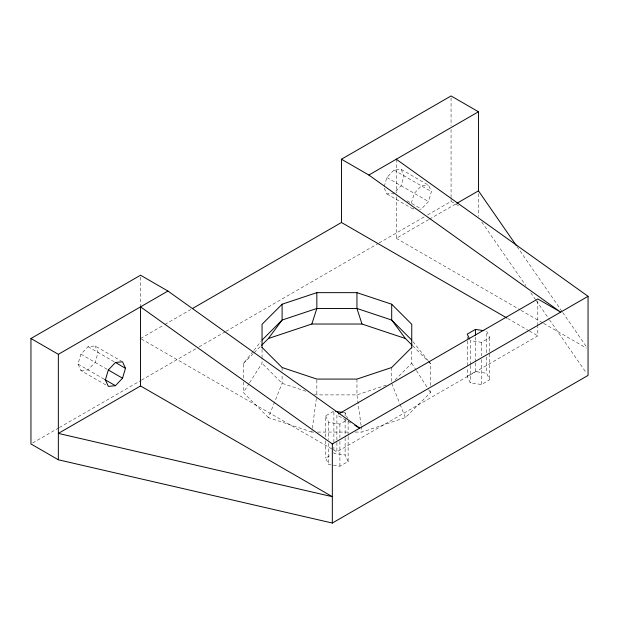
<?xml version="1.0" encoding="UTF-8"?>
<svg xmlns="http://www.w3.org/2000/svg" width="619" height="619" viewBox="0 0 619 619"><rect width="100%" height="100%" fill="white"/><g stroke="black" fill="none" stroke-linecap="round" stroke-linejoin="round"><path stroke-width="0.46" stroke-dasharray="3.1 2.32" d="M313.756 432.07L311.829 432.07L312.216 429.207M312.34 428.255L316.588 396.802M105.834 384.956L80.927 370.58L77.986 364.073L80.927 354.169L88.03 346.671L95.133 345.967L121.703 361.31M384.198 186.536L386.875 177.537L393.978 170.032L401.081 169.335L428.48 185.151L431.42 191.65L428.48 201.554L421.377 209.052L419.597 209.23M411.333 203.256L414.273 193.352L421.377 185.855L428.48 185.151M311.829 432.07L268.406 417.593L282.102 383.316L282.102 374.944M268.406 417.593L243.329 392.523L249.047 383.579M249.565 382.766L262.046 363.26L262.046 357.473M243.329 378.047L243.329 363.57L253.272 351.105M253.86 350.369L260.878 341.572M243.329 363.57L253.496 353.41M254.169 352.729L260.947 345.951M395.038 379.973L411.751 363.26L411.751 348.791M355.221 432.07L361.968 432.07L405.391 417.593L430.468 392.523L430.468 389.63M140.544 338.5L163.981 324.967M164.824 324.48L190.776 309.5M32.621 442.987L58.565 428.015M59.401 427.528L140.583 380.662M141.418 380.182L198.328 347.321M199.163 346.841L225.107 331.861M225.943 331.382L378.248 243.445M379.091 242.958L424.278 216.867M427.628 214.94L451.058 201.407L459.36 206.204M396.261 196.842L396.261 238.315L428.642 219.621M429.47 219.141L456.041 203.806M325.671 436.944L325.671 415.852L333.889 411.109M325.671 415.852L328.681 422.336L339.908 424.077L346.485 420.278M470.239 364.576L470.239 340.612L481.466 342.346L489.683 337.603L486.673 331.119L486.673 353.17M348.126 436.588L348.126 461.511L339.908 466.254L328.681 464.521L325.671 458.037L331.42 454.717M467.229 376.313L475.446 371.562L486.673 373.303L489.683 379.787L481.466 384.531L470.239 382.79L467.229 376.313L467.229 367.678M333.556 449.936L336.898 451.862L537.818 335.862L537.818 326.399M386.21 385.15L356.954 394.899L316.843 394.899L313.183 393.676M384.298 188.246L386.875 193.94L393.978 193.236L401.081 185.739L404.021 175.835L401.081 169.335M80.927 370.58L88.03 369.876L95.133 362.378L98.073 352.474L95.133 345.967M317.617 432.07L349.433 432.07M343.243 412.556L345.116 412.85L347.754 418.521M348.126 461.511L345.116 455.027L333.889 453.294L333.889 444.666M305.871 391.239L282.102 383.316L262.046 363.26M393.978 170.032L431.42 191.65M386.875 177.537L428.48 201.554M407.178 200.858L421.377 209.052M386.875 193.94L414.273 209.756L413.538 208.131M396.261 238.315L520.215 309.879M521.051 310.367L542.824 322.932M543.66 323.42L586.379 348.079M507.742 318.499L528.626 330.554M529.462 331.041L537.818 335.862M350.764 422.955L336.898 414.954L336.898 441.455M141.38 338.98L332.72 449.456M88.03 346.671L115.428 362.494M80.927 354.169L108.325 369.992M77.986 364.073L105.385 379.888M412.85 345.951L427.752 360.862M428.433 361.542L430.468 363.57L430.468 385.769M412.919 341.572L428.124 360.637M428.712 361.372L430.468 363.57M517.004 246.509L562.168 311.69M562.717 312.479L586.394 346.663M481.76 221.997L525.817 285.591M530.777 292.741L535.729 299.898M536.278 300.687L548.952 318.971M549.502 319.768L586.394 373.025M411.751 363.26L415.914 369.767M416.432 370.58L428.387 389.274M428.905 390.086L430.468 392.523M391.695 383.316L399.773 403.534M400.122 404.408L405.391 417.593M361.07 425.392L356.954 394.899L356.954 379.083M361.202 426.352L361.968 432.07M537.818 300.849L537.818 325.455M489.683 337.603L489.683 379.787M486.673 357.001L486.673 373.303M481.466 342.346L481.466 355.77M481.466 359.6L481.466 384.531M478.456 193.685L478.456 216.286M475.446 337.053L475.446 361.976M475.446 362.935L475.446 371.562M470.239 365.535L470.239 382.79M467.229 337.007L467.229 339.877M467.229 340.837L467.229 366.727M451.058 97.872L451.058 125.672M451.058 129.51L451.058 198.537M451.058 199.488L451.058 201.407M396.261 159.222L396.261 192.981M391.695 367.5L391.695 381.459M348.126 421.245L348.126 435.629M345.116 412.85L345.116 418.599M345.116 419.558L345.116 436.813M345.116 437.772L345.116 455.027M339.908 424.077L339.908 437.494M339.908 441.332L339.908 466.254M336.898 442.399L336.898 451.862M333.889 412.068L333.889 443.707M328.681 422.336L328.681 439.591M328.681 443.428L328.681 464.521M325.671 440.782L325.671 458.037M316.843 380.012L316.843 394.899M282.102 367.5L282.102 371.222M262.046 349.302L262.046 356.745M243.329 381.908L243.329 392.523M140.544 277.142L140.544 305.902"/><path stroke-width="0.93" d="M122.531 378.194L125.471 368.29L122.531 361.79L115.428 362.494L108.325 369.992L105.385 379.888L108.325 386.395L115.428 385.691L122.531 378.194L108.418 370.046M261.628 345.278L268.406 338.5L311.829 324.023L316.843 308.463L316.843 292.648L356.954 292.648L391.695 304.231L411.751 324.286L411.751 347.824M268.406 338.5L282.102 320.046L316.843 308.463L356.954 308.463L391.695 320.046L411.751 340.102M316.843 292.648L282.102 304.231L262.046 324.286L262.046 347.824M262.046 340.102L282.102 320.046L282.102 304.231M411.751 347.445L391.695 367.5L356.954 379.083L316.843 379.083L282.102 367.5L262.046 347.445M396.261 159.222L588.05 296.315L588.05 375.408L332.333 523.047L58.348 459.778L30.95 443.955L30.95 338.5L140.544 275.223L167.942 291.046L359.732 428.139L354.834 425.315M506.907 318.011L341.464 222.5L341.464 159.222L451.058 95.953L478.456 111.768L478.456 190.861L516.455 245.712M30.95 338.5L58.348 354.316L167.942 291.046M341.464 159.222L368.862 175.045L478.456 111.768M192.447 308.533L341.464 222.5M140.544 385.954L58.348 433.408L332.333 496.686L140.544 385.954L140.544 306.862L332.333 443.955L332.333 523.047M456.868 203.326L478.456 190.861M483.872 330.685L475.446 329.385L467.229 334.128L469.488 338.988M338.57 413.987L537.818 298.954L560.652 312.138L368.862 175.045M332.333 443.955L588.05 296.315M311.829 324.023L361.968 324.023L405.391 338.5L412.169 345.278M335.761 411.395L342.307 412.409M115.513 362.541L125.471 368.29M104.634 379.462L115.428 385.691M405.391 338.5L391.695 320.046L391.695 304.231M361.968 324.023L356.954 308.463L356.954 292.648M475.446 329.385L475.446 335.134M58.348 354.316L58.348 459.778"/></g></svg>
